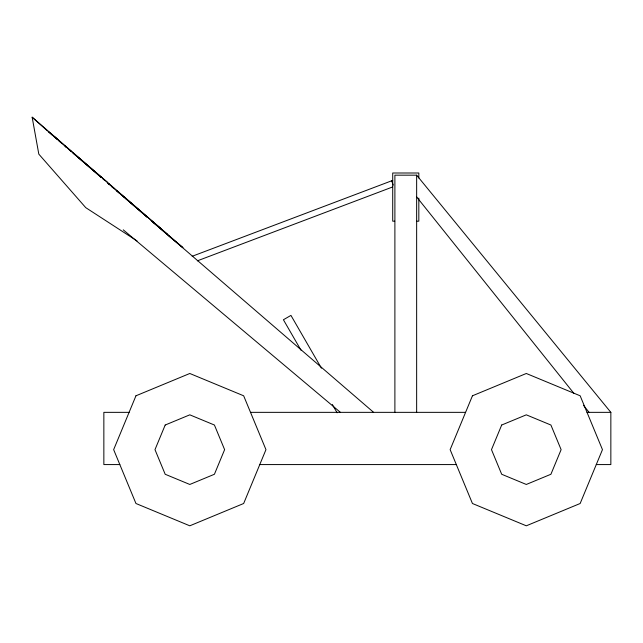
<?xml version="1.0" encoding="UTF-8"?>
<svg xmlns="http://www.w3.org/2000/svg" width="643" height="643" viewBox="0 0 643 643"><rect width="100%" height="100%" fill="white"/><g stroke="black" fill="none" stroke-linecap="round" stroke-linejoin="round"><path stroke-width="0.96" d="M107.325 182.7L147.384 217.334L120.924 194.467M192.193 256.268L392.712 180.41M197.329 260.849L392.712 186.936M596.278 464.576L610.85 464.576L610.85 412.348L416.648 175.177L394.89 175.177L394.89 412.348M394.722 221.184L392.712 221.184L392.712 172.999L418.826 172.999L418.826 178.015M416.817 221.184L418.826 221.184L418.826 198.092M129.098 412.348L103.853 412.348L103.853 464.576L119.831 464.576M250.513 412.348L465.588 412.348M587.011 412.348L610.85 412.348M259.78 464.576L456.329 464.576M137.047 240.932L85.744 207.641L38.813 154.127L32.15 117.195L182.958 247.684L167.831 235.225M101.337 177.468L48.225 131.518L52.589 135.343M167.381 234.229L151.137 220.549L373.623 412.348M123.279 229.84L340.412 412.364M68.801 149.329L71.084 151.282M72.603 152.576L107.55 182.443M111.85 186.574L114.108 188.512M116.375 190.449L119.389 193.037M120.9 194.331L123.914 196.911M125.425 198.205L160.871 228.57M54.052 136.605L56.97 139.137M59.164 141.026L61.35 142.923M68.785 149.353L71.052 151.314M73.318 153.275L76.34 155.895M77.851 157.197L101.272 177.468M111.858 186.623L114.124 188.584M116.391 190.545L119.413 193.157M153.291 222.47L167.164 234.478M102.832 178.778L104.327 180.088M32.15 117.195L47.478 130.915M54.237 136.308L57.106 138.912M58.545 140.214L61.415 142.826M416.648 196.935L574.038 393.548M583.45 405.299L589.092 412.348M321.436 368.206L290.949 315.4L283.41 319.756L300.98 350.186M332.318 404.463L337.117 412.782M391.635 180.82L393.259 185.104M416.648 175.177L416.648 412.348M135.954 395.791L113.65 449.65L135.954 503.501L189.806 525.805L243.657 503.501L265.961 449.65L243.657 395.791L189.806 373.487L135.954 395.791M165.187 425.031L154.987 449.65L165.187 474.261L189.806 484.46L214.424 474.261L224.616 449.65L214.424 425.031L189.806 414.831L165.187 425.031M472.444 395.791L450.14 449.65L472.444 503.501L526.304 525.805L580.155 503.501L602.459 449.65L580.155 395.791L526.304 373.487L472.444 395.791M501.685 425.031L491.485 449.65L501.685 474.261L526.304 484.46L550.914 474.261L561.114 449.65L550.914 425.031L526.304 414.831L501.685 425.031M66.526 147.384L65.007 146.082L66.518 147.392M109.583 184.637L108.072 183.343L109.591 184.662"/></g></svg>
